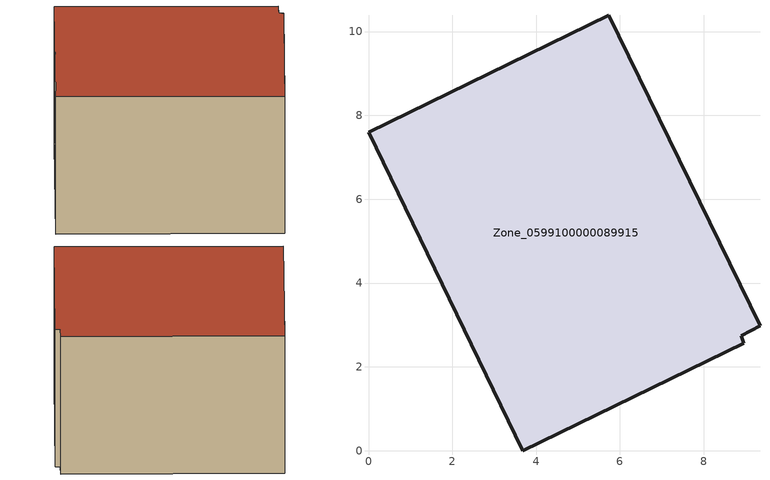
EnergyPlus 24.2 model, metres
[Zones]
Zone_0599100000089915
 floor ground (C_G): 9.34,2.98 8.89,2.74 8.96,2.57 3.69,0 0,7.59 5.73,10.39 z0
 wall outside (C_F): 9.34,2.98 5.73,10.39 0,7.59 3.69,0 8.96,2.57 8.89,2.74 9.34,2.98 z0:5.92
 roof outside (C_R): 8.89,2.74 9.34,2.98 5.73,10.39 0,7.59 3.69,0 8.96,2.57 z5.92
[BUILDING]
Pand.0599100000089915: North Axis=0; Terrain=City; Loads Convergence Tolerance Value=0.04; Temperature Convergence Tolerance Value=0.4; Solar Distribution=FullExterior; Maximum Number of Warmup Days=25; Minimum Number of Warmup Days=1
[Site:Location]
Rotterdam.The.Hague.AP_ZH_NLD Design_Conditions: Latitude=51.96; Longitude=4.45; Time Zone=1; Elevation=-4.5
[SITE:GROUNDTEMPERATURE:BUILDINGSURFACE]
18, 18, 18, 18, 18, 18, 18, 18, 18, 18, 18, 18
[MATERIAL] Thermal Absorptance=0.9; Solar Absorptance=0.7; Visible Absorptance=0.7
Name | Roughness | Thickness | Conductivity | Density | Specific Heat
G.TC.1946-1964 | MediumSmooth | 0.15 | 1 | 540 | 1210
F.TC.1946-1964 | Rough | 0.3 | 0.857143 | 1920 | 840
R.TC.1946-1964 | MediumRough | 0.2 | 0.235294 | 1500 | 1000
[CONSTRUCTION]
C_G: G.TC.1946-1964
C_F: F.TC.1946-1964
C_R: R.TC.1946-1964
[ZONE]
Zone_0599100000089915: Type=1; Multiplier=1; Ceiling Height=Autocalculate; Volume=Autocalculate; Floor Area=autocalculate; Part of Total Floor Area=Yes
[ZONEINFILTRATION:DESIGNFLOWRATE]
Infil_Zone_0599100000089915: Zone or ZoneList or Space or SpaceList=Zone_0599100000089915; Schedule=AlwaysOn; Design Flow Rate Calculation Method=Flow/Area; Flow Rate per Floor Area=0.003; Constant Term Coefficient=1; Temperature Term Coefficient=0; Velocity Term Coefficient=0; Velocity Squared Term Coefficient=0
[HVACTEMPLATE:ZONE:IDEALLOADSAIRSYSTEM]
Zone_0599100000089915: Maximum Heating Supply Air Temperature=50; Minimum Cooling Supply Air Temperature=13; Maximum Heating Supply Air Humidity Ratio=0.0156; Minimum Cooling Supply Air Humidity Ratio=0.0077; Heating Limit=NoLimit; Cooling Limit=NoLimit; Dehumidification Control Type=ConstantSensibleHeatRatio; Cooling Sensible Heat Ratio=0.7; Dehumidification Setpoint=60; Humidification Control Type=None; Humidification Setpoint=30; Outdoor Air Method=None; Outdoor Air Flow Rate per Person=0.00944; Outdoor Air Flow Rate per Zone Floor Area=0; Outdoor Air Flow Rate per Zone=0; Demand Controlled Ventilation Type=None; Outdoor Air Economizer Type=NoEconomizer; Heat Recovery Type=None; Sensible Heat Recovery Effectiveness=0.7; Latent Heat Recovery Effectiveness=0.65
[ZONECONTROL:THERMOSTAT]
ThermostatControl_Zone_0599100000089915: Zone or ZoneList=Zone_0599100000089915; Control Type Schedule=DualSetpointControlType; Control 1=Thermostat_Zone_0599100000089915; Temperature Difference Between Cutout And Setpoint=0
[THERMOSTATSETPOINT:DUALSETPOINT]
Thermostat_Zone_0599100000089915: Heating Setpoint Temperature Schedule=HeatingSetpoint_Zone_0599100000089915; Cooling Setpoint Temperature Schedule=CoolingSetpoint_Zone_0599100000089915
[SCHEDULE:COMPACT]
HeatingSetpoint_Zone_0599100000089915: Through: 12/31, For: AllDays, Until: 24:00, 21
CoolingSetpoint_Zone_0599100000089915: Through: 12/31, For: AllDays, Until: 24:00, 24
DualSetpointControlType: Through: 12/31, For: AllDays, Until: 24:00, 4
AlwaysOn: Through: 12/31, For: AllDays, Until: 24:00, 1
